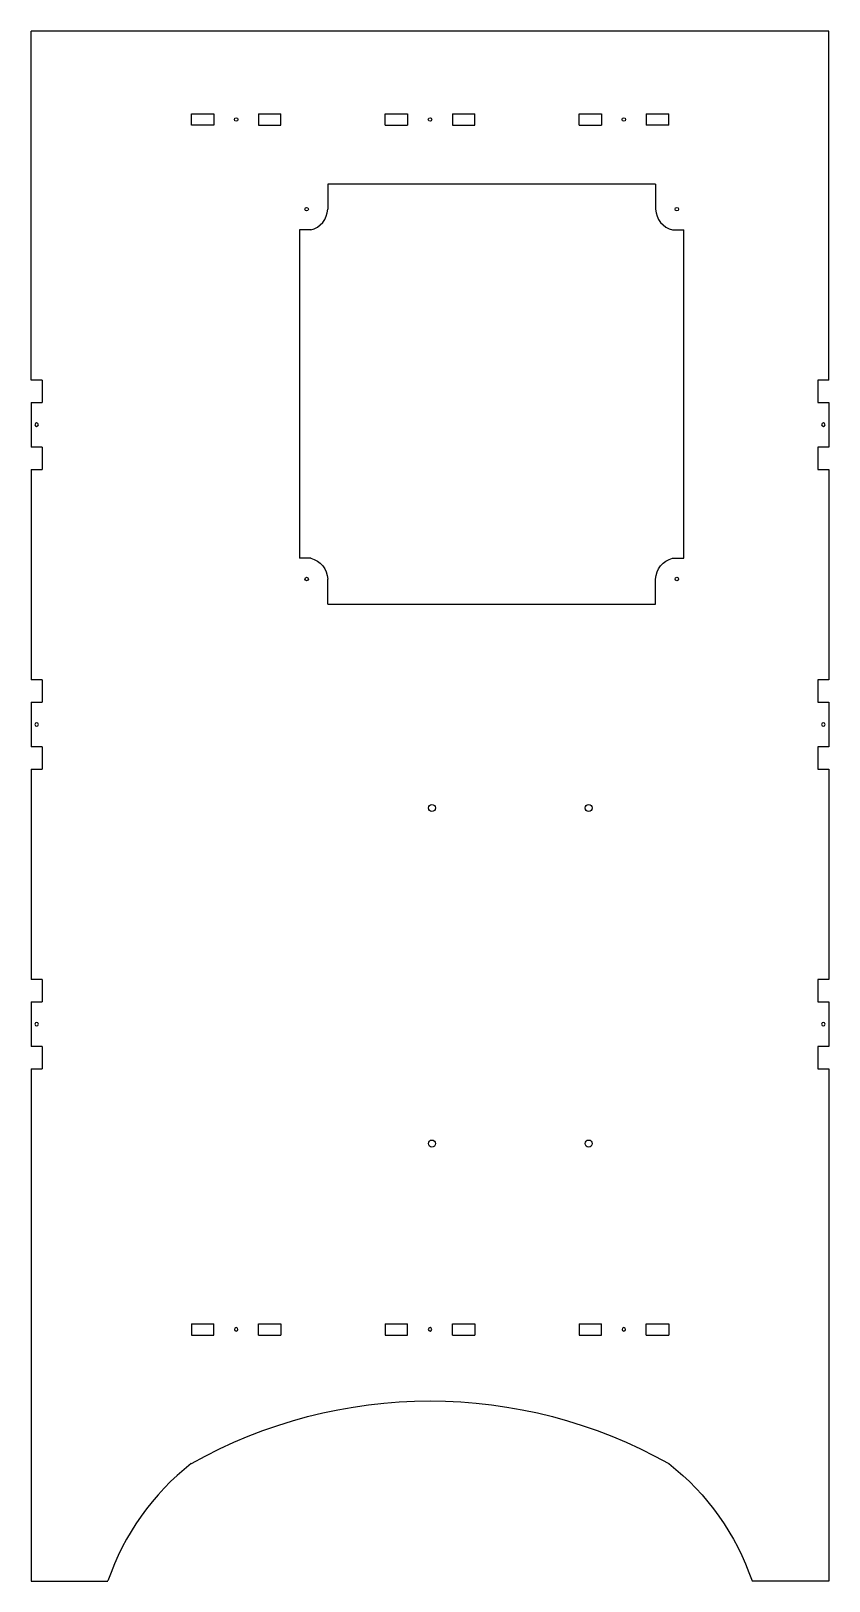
# Model space of a CAD drawing. Header units: inches. Extents: x 1 to 227, y 1 to 441.
import ezdxf

# ---------------------------------------------------------------- set-up
doc = ezdxf.new("R2010")
doc.units = ezdxf.units.IN
doc.header["$MEASUREMENT"] = 0

msp = doc.modelspace()

# ---------------------------------------------------------------- linework, layer by layer
for p, q in [((1.04, 341.47), (1.04, 440.54)), ((227.39, 440.54, 0), (1.04, 440.54)), ((227.39, 341.47, 0), (227.39, 440.54, 0)), ((46.52, 413.84), (46.52, 417.02)), ((46.52, 417.02), (52.87, 417.02)), ((52.87, 413.84), (46.52, 413.84)), ((52.87, 417.02), (52.87, 413.84)), ((65.57, 417.02), (65.57, 413.84)), ((65.57, 417.02), (71.92, 417.02)), ((65.57, 413.84), (71.92, 413.84)), ((71.92, 413.84), (71.92, 417.02)), ((101.52, 413.84), (101.52, 417.02)), ((101.52, 417.02), (107.87, 417.02, 0)), ((101.52, 413.84), (107.87, 413.84, 0)), ((107.87, 417.02, 0), (107.87, 413.84, 0)), ((120.57, 417.02), (120.57, 413.84)), ((120.57, 417.02), (126.92, 417.02)), ((120.57, 413.84), (126.92, 413.84)), ((126.92, 413.84), (126.92, 417.02)), ((156.52, 413.84), (156.52, 417.02)), ((156.52, 417.02), (162.87, 417.02)), ((156.52, 413.84), (162.87, 413.84)), ((162.87, 417.02), (162.87, 413.84)), ((175.57, 417.02), (175.57, 413.84)), ((175.57, 417.02), (181.92, 417.02)), ((181.92, 413.84), (175.57, 413.84)), ((181.92, 413.84), (181.92, 417.02)), ((85.22, 397.08), (85.22, 389.98)), ((178.22, 397.08), (85.22, 397.08)), ((178.22, 397.08), (178.22, 389.98)), ((77.22, 384.08), (77.22, 290.88)), ((80.39, 384.08), (77.22, 384.08)), ((183.05, 384.08), (186.22, 384.08)), ((186.22, 290.88), (186.22, 384.08)), ((4.22, 341.47), (1.04, 341.47)), ((4.22, 341.47), (4.22, 335.12, 0)), ((224.22, 341.47, 0), (224.22, 335.12, 0)), ((227.39, 341.47, 0), (224.22, 341.47, 0)), ((1.04, 335.12, 0), (4.22, 335.12, 0)), ((1.04, 335.12, 0), (1.04, 322.42, 0)), ((224.22, 335.12, 0), (227.39, 335.12, 0)), ((227.39, 335.12, 0), (227.39, 322.42, 0)), ((4.22, 322.42, 0), (1.04, 322.42, 0)), ((4.22, 322.42, 0), (4.22, 316.07, 0)), ((224.22, 322.42, 0), (224.22, 316.07, 0)), ((227.39, 322.42, 0), (224.22, 322.42, 0)), ((1.04, 316.07, 0), (4.22, 316.07, 0)), ((1.04, 316.07, 0), (1.04, 256.39)), ((224.22, 316.07, 0), (227.39, 316.07, 0)), ((227.39, 316.07, 0), (227.39, 256.39, 0)), ((80.39, 290.88), (77.22, 290.88)), ((183.05, 290.88), (186.22, 290.88)), ((85.22, 277.88), (85.22, 284.98)), ((178.22, 277.88), (178.22, 284.98)), ((85.22, 277.88), (101.52, 277.88, 0)), ((101.52, 277.88, 0), (178.22, 277.88)), ((4.22, 256.39), (1.04, 256.39)), ((4.22, 256.39), (4.22, 250.04, 0)), ((224.22, 256.39, 0), (224.22, 250.04, 0)), ((227.39, 256.39, 0), (224.22, 256.39, 0)), ((1.04, 250.04, 0), (4.22, 250.04, 0)), ((1.04, 250.04, 0), (1.04, 237.34, 0)), ((224.22, 250.04, 0), (227.39, 250.04, 0)), ((227.39, 250.04, 0), (227.39, 237.34, 0)), ((4.22, 237.34, 0), (1.04, 237.34, 0)), ((4.22, 237.34, 0), (4.22, 230.99, 0)), ((224.22, 237.34, 0), (224.22, 230.99, 0)), ((227.39, 237.34, 0), (224.22, 237.34, 0)), ((1.04, 230.99, 0), (4.22, 230.99, 0)), ((1.04, 230.99, 0), (1.04, 171.32)), ((224.22, 230.99, 0), (227.39, 230.99, 0)), ((227.39, 230.99, 0), (227.39, 171.32, 0)), ((4.22, 171.32), (1.04, 171.32)), ((4.22, 171.32), (4.22, 164.97, 0)), ((224.22, 171.32, 0), (224.22, 164.97, 0)), ((227.39, 171.32, 0), (224.22, 171.32, 0)), ((1.04, 164.97, 0), (4.22, 164.97, 0)), ((1.04, 164.97, 0), (1.04, 152.27, 0)), ((224.22, 164.97, 0), (227.39, 164.97, 0)), ((227.39, 164.97, 0), (227.39, 152.27, 0)), ((4.22, 152.27, 0), (1.04, 152.27, 0)), ((4.22, 152.27, 0), (4.22, 145.92, 0)), ((224.22, 152.27, 0), (224.22, 145.92, 0)), ((227.39, 152.27, 0), (224.22, 152.27, 0)), ((1.04, 145.92, 0), (4.22, 145.92, 0)), ((1.04, 145.92, 0), (1.04, 0.54)), ((224.22, 145.92, 0), (227.39, 145.92, 0)), ((227.39, 145.92, 0), (227.39, 0.54, 0)), ((46.52, 73.54, 0), (52.87, 73.54, 0)), ((46.52, 73.54, 0), (46.52, 70.37, 0)), ((52.87, 70.37, 0), (52.87, 73.54, 0)), ((65.57, 73.54, 0), (71.92, 73.54, 0)), ((65.57, 70.37, 0), (65.57, 73.54, 0)), ((71.92, 73.54, 0), (71.92, 70.37, 0)), ((101.52, 73.54, 0), (107.87, 73.54, 0)), ((101.52, 73.54, 0), (101.52, 70.37, 0)), ((107.87, 70.37, 0), (107.87, 73.54, 0)), ((120.57, 73.54, 0), (126.92, 73.54, 0)), ((120.57, 70.37, 0), (120.57, 73.54, 0)), ((126.92, 73.54, 0), (126.92, 70.37, 0)), ((156.52, 73.54), (156.52, 70.37, 0)), ((156.52, 73.54), (162.87, 73.54, 0)), ((162.87, 70.37, 0), (162.87, 73.54, 0)), ((175.57, 73.54, 0), (181.92, 73.54, 0)), ((175.57, 70.37, 0), (175.57, 73.54, 0)), ((181.92, 73.54, 0), (181.92, 70.37, 0)), ((46.52, 70.37, 0), (52.87, 70.37, 0)), ((65.57, 70.37, 0), (71.92, 70.37, 0)), ((101.52, 70.37, 0), (107.87, 70.37, 0)), ((120.57, 70.37, 0), (126.92, 70.37, 0)), ((156.52, 70.37, 0), (162.87, 70.37, 0)), ((175.57, 70.37, 0), (181.92, 70.37, 0)), ((1.04, 0.54), (22.87, 0.54)), ((227.39, 0.54, 0), (205.57, 0.54))]:
    msp.add_line(p, q)
for centre, radius in [((59.22, 415.43), 0.5), ((114.22, 415.43, 0), 0.5), ((169.22, 415.43), 0.5), ((79.22, 389.98), 0.5), ((184.22, 389.98), 0.5), ((79.22, 284.98), 0.5), ((184.22, 284.98), 0.5), ((114.77, 219.98), 1), ((159.22, 219.98), 1), ((114.77, 124.73), 1), ((159.22, 124.73), 1)]:
    msp.add_circle(centre, radius)
at = {"extrusion": (5.94555e-10, -6.33421e-09, -1)}
msp.add_circle((-2.63, 328.77, 0), 0.5, dxfattribs=at)
at = {"extrusion": (5.11165e-09, -1.39716e-09, -1)}
msp.add_circle((-225.81, 328.77, 0), 0.5, dxfattribs=at)
at = {"extrusion": (3.46535e-09, -1.34873e-09, -1)}
msp.add_circle((-2.63, 243.69, 0), 0.5, dxfattribs=at)
at = {"extrusion": (1.02597e-09, -5.92639e-09, -1)}
msp.add_circle((-225.81, 243.69, 0), 0.5, dxfattribs=at)
at = {"extrusion": (1.10299e-08, -1.72016e-09, -1)}
msp.add_circle((-2.63, 158.62, 0), 0.5, dxfattribs=at)
at = {"extrusion": (6.83384e-10, -6.09937e-09, -1)}
msp.add_circle((-225.81, 158.62, 0), 0.5, dxfattribs=at)
at = {"extrusion": (-3.22084e-11, 1.02827e-10, -1)}
msp.add_circle((-59.22, 71.96, 0), 0.5, dxfattribs=at)
at = {"extrusion": (3.10655e-10, -5.74177e-09, -1)}
for centre in [(-114.22, 71.96, 0), (-169.22, 71.96, 0)]:
    msp.add_circle(centre, 0.5, dxfattribs=at)
for centre, start, end in [((78.84, 390.26), 284.0777, 357.4749), ((184.6, 390.26), 182.5251, 255.9223)]:
    msp.add_arc(centre, 6.39, start, end)
at = {"extrusion": (-2.05893e-16, 5.16316e-17, -1)}
msp.add_arc((-78.84, 284.7), 6.39, 104.0777, 177.4749, dxfattribs=at)
at = {"extrusion": (-1.36837e-18, -3.10293e-17, -1)}
msp.add_arc((-184.6, 284.7), 6.39, 2.5251, 75.9223, dxfattribs=at)
at = {"extrusion": (1.92441e-17, -2.53458e-07, -1)}
msp.add_arc((-114.22, -86.03, 0), 137.69, 60.5485, 119.4515, dxfattribs=at)
at = {"extrusion": (-2.03943e-07, -1.51966e-15, 1)}
msp.add_arc((90.21, -22.19, 0), 71.08, 127.9317, 161.3434, dxfattribs=at)
at = {"extrusion": (-3.11936e-17, 1.44733e-07, -1)}
msp.add_arc((-138.23, -22.19, 0), 71.08, 127.9317, 161.3434, dxfattribs=at)

doc.saveas('drawing.dxf')
